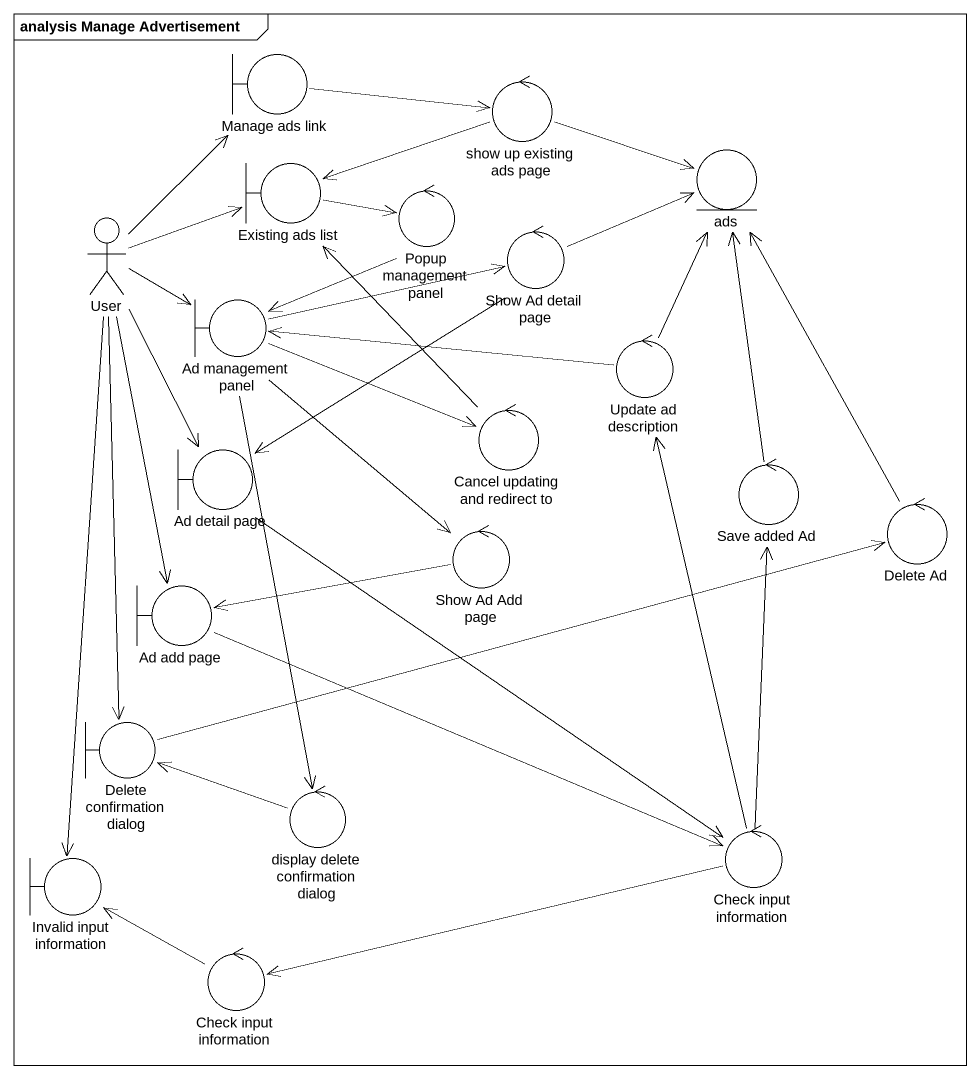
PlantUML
@startuml
mainframe analysis Manage Advertisement
boundary "Manage ads link" as Manage_ads_link
control "show up existing ads page" as show_up_existing_ads_page
boundary "Existing ads list" as Existing_ads_list
control "Popup management panel" as Popup_management_panel
entity ads
actor User
control "Show Ad detail page" as Show_Ad_detail_page
boundary "Ad management panel" as Ad_management_panel
control "Update ad description" as Update_ad_description
control "Cancel updating and redirect to" as Cancel_updating_and
boundary "Ad detail page" as Ad_detail_page
control "Save added Ad" as Save_added_Ad
control "Show Ad Add page" as Show_Ad_Add_page
control "Delete Ad" as Delete_Ad
boundary "Ad add page" as Ad_add_page
boundary "Delete confirmation dialog" as Delete_confirmation_dialog
control "display delete confirmation dialog" as display_delete_confirmation
boundary "Invalid input information" as Invalid_input_information
control "Check input information" as Check_input_information
control "Check input information" as Check_input_information_2
Manage_ads_link -right-> show_up_existing_ads_page
show_up_existing_ads_page -left-> Existing_ads_list
show_up_existing_ads_page -right-> ads
Existing_ads_list -right-> Popup_management_panel
Popup_management_panel -left-> Ad_management_panel
User -up-> Manage_ads_link
User -right-> Existing_ads_list
User -right-> Ad_management_panel
User --> Ad_detail_page
User --> Ad_add_page
User --> Delete_confirmation_dialog
User --> Invalid_input_information
Show_Ad_detail_page -right-> ads
Show_Ad_detail_page --> Ad_detail_page
Ad_management_panel -right-> Show_Ad_detail_page
Ad_management_panel -right-> Cancel_updating_and
Ad_management_panel --> Show_Ad_Add_page
Ad_management_panel --> display_delete_confirmation
Update_ad_description -up-> ads
Update_ad_description -left-> Ad_management_panel
Cancel_updating_and -up-> Existing_ads_list
Ad_detail_page --> Check_input_information
Save_added_Ad -up-> ads
Show_Ad_Add_page -left-> Ad_add_page
Delete_Ad -up-> ads
Ad_add_page -right-> Check_input_information
Delete_confirmation_dialog -right-> Delete_Ad
display_delete_confirmation -left-> Delete_confirmation_dialog
Check_input_information -up-> Update_ad_description
Check_input_information -up-> Save_added_Ad
Check_input_information -left-> Check_input_information_2
Check_input_information_2 -left-> Invalid_input_information
@enduml
